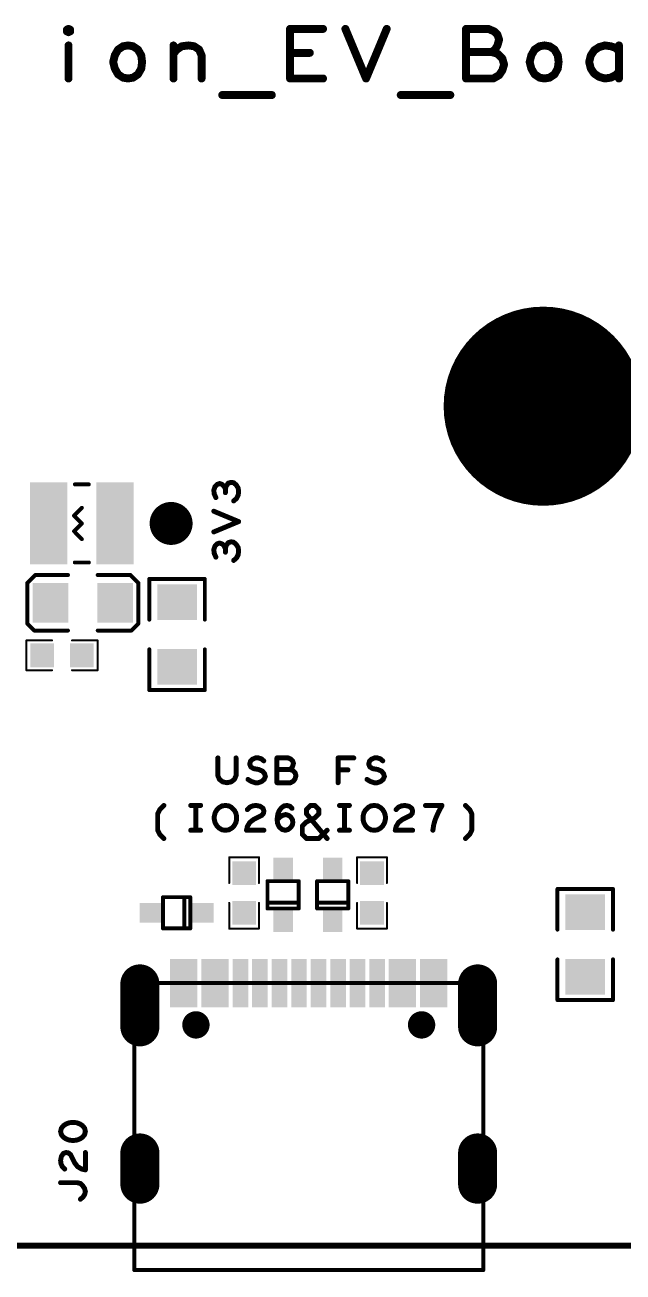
# Model space of a CAD drawing. Extents: x -12 to 107, y 8 to 106.
# Drawn here: x 49.23 to 64.55, y 9.82 to 41.77 of the extents above; entities that cross this region are included whole.
import ezdxf

# ---------------------------------------------------------------- set-up
doc = ezdxf.new("R2010")
doc.units = 0
doc.header["$MEASUREMENT"] = 0
doc.layers.get('0').update_dxf_attribs({"linetype": 'CONTINUOUS'})
doc.layers.add('SILK_TOP_ART', color=251, linetype='CONTINUOUS', true_color=0x636466)
doc.layers.add('SOLDER_TOP_ART', color=18, linetype='CONTINUOUS', true_color=0x000000)

# ---------------------------------------------------------------- blocks, each defined once
blk = doc.blocks.new('ROUND_308')
at = {"const_width": 0.05}
blk.add_lwpolyline([(-0.025, 0, 1), (0.025, 0, 1)], format="xyb", close=True, dxfattribs=at)
blk = doc.blocks.new('ROUND_311')
at = {"const_width": 0.1016}
blk.add_lwpolyline([(-0.0508, 0, 1), (0.0508, 0, 1)], format="xyb", close=True, dxfattribs=at)
blk = doc.blocks.new('ROUND_217')
at = {"const_width": 0.0508}
blk.add_lwpolyline([(-0.0254, 0, 1), (0.0254, 0, 1)], format="xyb", close=True, dxfattribs=at)
blk = doc.blocks.new('ROUND_162')
at = {"const_width": 0.0635}
blk.add_lwpolyline([(-0.03175, 0, 1), (0.03175, 0, 1)], format="xyb", close=True, dxfattribs=at)
blk = doc.blocks.new('ROUND_320')
at = {"const_width": 0.0254}
blk.add_lwpolyline([(-0.0127, 0, 1), (0.0127, 0, 1)], format="xyb", close=True, dxfattribs=at)
blk = doc.blocks.new('ROUND_340')
at = {"const_width": 2.55}
blk.add_lwpolyline([(-1.275, 0, 1), (1.275, 0, 1)], format="xyb", close=True, dxfattribs=at)
blk = doc.blocks.new('ROUND_329')
at = {"const_width": 0.35}
blk.add_lwpolyline([(-0.175, 0, 1), (0.175, 0, 1)], format="xyb", close=True, dxfattribs=at)
blk = doc.blocks.new('RECTANGLE_373')
blk.add_solid([(0.29, 0.25), (0.29, -0.25), (-0.29, 0.25), (-0.29, -0.25)])
blk = doc.blocks.new('ROUND_337')
at = {"const_width": 0.55}
blk.add_lwpolyline([(-0.275, 0, 1), (0.275, 0, 1)], format="xyb", close=True, dxfattribs=at)
blk = doc.blocks.new('SQUARE_332')
blk.add_solid([(0.304, 0.304), (0.304, -0.304), (-0.304, 0.304), (-0.304, -0.304)])
blk = doc.blocks.new('RECTANGLE_331')
blk.add_solid([(0.4564, 0.5072), (0.4564, -0.5072), (-0.4564, 0.5072), (-0.4564, -0.5072)])
blk = doc.blocks.new('OBLONG_334')
at = {"const_width": 1}
blk.add_lwpolyline([(0, 0.4), (0, -0.4)], dxfattribs=at)
at = {"const_width": 0.5}
for points in [[(-0.25, 0.4, 1), (0.25, 0.4, 1)], [(-0.25, -0.4, 1), (0.25, -0.4, 1)]]:
    blk.add_lwpolyline(points, format="xyb", close=True, dxfattribs=at)
blk = doc.blocks.new('RECTANGLE_355')
blk.add_solid([(0.475, 1.05), (0.475, -1.05), (-0.475, 1.05), (-0.475, -1.05)])
blk = doc.blocks.new('RECTANGLE_374')
blk.add_solid([(0.25, 0.29), (0.25, -0.29), (-0.25, 0.29), (-0.25, -0.29)])
blk = doc.blocks.new('RECTANGLE_330')
blk.add_solid([(0.5072, 0.4564), (0.5072, -0.4564), (-0.5072, 0.4564), (-0.5072, -0.4564)])
blk = doc.blocks.new('OBLONG_333')
at = {"const_width": 1}
blk.add_lwpolyline([(0, 0.55), (0, -0.55)], dxfattribs=at)
at = {"const_width": 0.5}
for points in [[(-0.25, 0.55, 1), (0.25, 0.55, 1)], [(-0.25, -0.55, 1), (0.25, -0.55, 1)]]:
    blk.add_lwpolyline(points, format="xyb", close=True, dxfattribs=at)
blk = doc.blocks.new('RECTANGLE_353')
blk.add_solid([(0.2, 0.62), (0.2, -0.62), (-0.2, 0.62), (-0.2, -0.62)])

msp = doc.modelspace()

# ---------------------------------------------------------------- linework, layer by layer
at = {"layer": 'SILK_TOP_ART'}
for points, const_width in [([(50.3005, 41.6433), (50.3428, 41.6645)], 0.2032), ([(50.3005, 41.601), (50.3005, 41.6433)], 0.2032), ([(50.3428, 41.5798), (50.3005, 41.601)], 0.2032), ([(50.3428, 41.6645), (50.3851, 41.6433)], 0.2032), ([(50.3851, 41.601), (50.3428, 41.5798)], 0.2032), ([(50.3851, 41.6433), (50.3851, 41.601)], 0.2032), ([(56.0155, 40.3945), (56.0155, 41.6645)], 0.2032), ([(56.0155, 41.6645), (56.8621, 41.6645)], 0.2032), ([(57.4336, 41.6645), (57.9628, 40.3945)], 0.2032), ([(57.9628, 40.3945), (58.492, 41.6645)], 0.2032), ([(61.0955, 41.6645), (60.524, 41.6645)], 0.2032), ([(60.524, 41.6645), (60.524, 40.3945)], 0.2032), ([(61.2436, 41.601), (61.0955, 41.6645)], 0.2032), ([(61.3283, 41.5163), (61.2436, 41.601)], 0.2032), ([(61.3707, 41.3894), (61.3283, 41.5163)], 0.2032), ([(50.3428, 41.2411), (50.3428, 40.3945)], 0.2032), ([(51.5281, 40.9872), (51.6128, 41.1353)], 0.2032), ([(51.6128, 41.1353), (51.7398, 41.22)], 0.2032), ([(51.7398, 41.22), (51.8668, 41.2411)], 0.2032), ([(51.8668, 41.2411), (51.9938, 41.22)], 0.2032), ([(51.9938, 41.22), (52.1208, 41.1353)], 0.2032), ([(52.1208, 41.1353), (52.2055, 40.9872)], 0.2032), ([(53.0309, 40.3945), (53.0309, 41.2411)], 0.2032), ([(53.0309, 41.0295), (53.1156, 41.1353)], 0.2032), ([(53.1156, 41.1353), (53.2426, 41.22)], 0.2032), ([(53.2426, 41.22), (53.412, 41.2411)], 0.2032), ([(53.412, 41.2411), (53.5601, 41.22)], 0.2032), ([(53.5601, 41.22), (53.6871, 41.1353)], 0.2032), ([(53.6871, 41.1353), (53.7507, 40.9872)], 0.2032), ([(61.1801, 41.0718), (61.2648, 41.1353)], 0.2032), ([(61.2648, 41.1353), (61.3283, 41.2411)], 0.2032), ([(61.3283, 41.2411), (61.3707, 41.3894)], 0.2032), ([(62.1961, 40.9872), (62.2808, 41.1353)], 0.2032), ([(62.2808, 41.1353), (62.4078, 41.22)], 0.2032), ([(62.4078, 41.22), (62.5348, 41.2411)], 0.2032), ([(62.5348, 41.2411), (62.6618, 41.22)], 0.2032), ([(62.6618, 41.22), (62.7888, 41.1353)], 0.2032), ([(62.7888, 41.1353), (62.8735, 40.9872)], 0.2032), ([(63.8048, 41.1142), (63.7201, 40.9872)], 0.2032), ([(63.9318, 41.1988), (63.8048, 41.1142)], 0.2032), ([(64.08, 41.2411), (63.9318, 41.1988)], 0.2032), ([(64.2281, 41.22), (64.08, 41.2411)], 0.2032), ([(64.3551, 41.1777), (64.2281, 41.22)], 0.2032), ([(64.4398, 41.093), (64.3551, 41.1777)], 0.2032), ([(64.4398, 40.3945), (64.4398, 41.2411)], 0.2032), ([(51.4858, 40.8178), (51.5281, 40.9872)], 0.2032), ([(51.5281, 40.6485), (51.4858, 40.8178)], 0.2032), ([(52.2055, 40.9872), (52.2267, 40.8178)], 0.2032), ([(52.2267, 40.8178), (52.2055, 40.6485)], 0.2032), ([(53.7507, 40.9872), (53.7507, 40.3945)], 0.2032), ([(56.5235, 41.0507), (56.0155, 41.0507)], 0.2032), ([(61.1801, 41.0718), (60.524, 41.0718)], 0.2032), ([(61.3283, 41.0295), (61.1801, 41.0718)], 0.2032), ([(61.4553, 40.9025), (61.3283, 41.0295)], 0.2032), ([(61.4976, 40.7543), (61.4553, 40.9025)], 0.2032), ([(62.1538, 40.8178), (62.1961, 40.9872)], 0.2032), ([(62.1961, 40.6485), (62.1538, 40.8178)], 0.2032), ([(62.8735, 40.9872), (62.8947, 40.8178)], 0.2032), ([(62.8947, 40.8178), (62.8735, 40.6485)], 0.2032), ([(63.7201, 40.9872), (63.6778, 40.8178)], 0.2032), ([(63.6778, 40.8178), (63.7201, 40.6485)], 0.2032), ([(51.6128, 40.5003), (51.5281, 40.6485)], 0.2032), ([(51.7398, 40.4157), (51.6128, 40.5003)], 0.2032), ([(52.1208, 40.5003), (51.9938, 40.4157)], 0.2032), ([(52.2055, 40.6485), (52.1208, 40.5003)], 0.2032), ([(61.2225, 40.3945), (61.3707, 40.4791)], 0.2032), ([(61.3707, 40.4791), (61.4553, 40.6062)], 0.2032), ([(61.4553, 40.6062), (61.4976, 40.7543)], 0.2032), ([(62.2808, 40.5003), (62.1961, 40.6485)], 0.2032), ([(62.4078, 40.4157), (62.2808, 40.5003)], 0.2032), ([(62.7888, 40.5003), (62.6618, 40.4157)], 0.2032), ([(62.8735, 40.6485), (62.7888, 40.5003)], 0.2032), ([(63.7201, 40.6485), (63.8048, 40.5215)], 0.2032), ([(63.8048, 40.5215), (63.9318, 40.4368)], 0.2032), ([(64.2281, 40.4157), (64.3551, 40.4791)], 0.2032), ([(64.3551, 40.4791), (64.4398, 40.5638)], 0.2032), ([(51.8668, 40.3945), (51.7398, 40.4157)], 0.2032), ([(51.9938, 40.4157), (51.8668, 40.3945)], 0.2032), ([(56.8621, 40.3945), (56.0155, 40.3945)], 0.2032), ([(60.524, 40.3945), (61.2225, 40.3945)], 0.2032), ([(62.5348, 40.3945), (62.4078, 40.4157)], 0.2032), ([(62.6618, 40.4157), (62.5348, 40.3945)], 0.2032), ([(63.9318, 40.4368), (64.08, 40.3945)], 0.2032), ([(64.08, 40.3945), (64.2281, 40.4157)], 0.2032), ([(54.2798, 39.9712), (55.5498, 39.9712)], 0.2032), ([(58.8518, 39.9712), (60.1218, 39.9712)], 0.2032), ([(50.5042, 29.9974), (50.8642, 29.9974)], 0.1), ([(54.1486, 29.9974), (54.0957, 29.9445)], 0.127), ([(54.2121, 30.0186), (54.1486, 29.9974)], 0.127), ([(54.2756, 29.9974), (54.2121, 30.0186)], 0.127), ([(54.3285, 29.9445), (54.2756, 29.9974)], 0.127), ([(54.4343, 30.0292), (54.3814, 29.9551)], 0.127), ([(54.5084, 30.0503), (54.4343, 30.0292)], 0.127), ([(54.5719, 30.0397), (54.5084, 30.0503)], 0.127), ([(54.6354, 29.9868), (54.5719, 30.0397)], 0.127), ([(54.6883, 29.9022), (54.6354, 29.9868)], 0.127), ([(54.0957, 29.9445), (54.0639, 29.8492)], 0.127), ([(54.0639, 29.8492), (54.0745, 29.754)], 0.127), ([(54.0745, 29.754), (54.1168, 29.6587)], 0.127), ([(54.3602, 29.881), (54.3285, 29.9445)], 0.127), ([(54.3814, 29.9551), (54.3602, 29.881)], 0.127), ([(54.3602, 29.881), (54.3602, 29.7857)], 0.127), ([(54.646, 29.6376), (54.6883, 29.7222)], 0.127), ([(54.6989, 29.8175), (54.6883, 29.9022)], 0.127), ([(54.6883, 29.7222), (54.6989, 29.8175)], 0.127), ([(50.6842, 29.3974), (50.4843, 29.1973)], 0.1016), ([(54.5719, 29.5741), (54.646, 29.6376)], 0.127), ([(50.4843, 29.1973), (50.6842, 28.9974)], 0.1016), ([(54.6989, 29.0449), (54.0639, 29.3095)], 0.127), ([(54.0639, 28.7803), (54.6989, 29.0449)], 0.127), ([(50.6842, 28.9974), (50.4843, 28.7975)], 0.1016), ([(50.4843, 28.7975), (50.6842, 28.5974)], 0.1016), ([(54.0957, 28.4205), (54.0639, 28.3252)], 0.127), ([(54.1486, 28.4734), (54.0957, 28.4205)], 0.127), ([(54.2121, 28.4946), (54.1486, 28.4734)], 0.127), ([(54.2756, 28.4734), (54.2121, 28.4946)], 0.127), ([(54.3285, 28.4205), (54.2756, 28.4734)], 0.127), ([(54.3602, 28.357), (54.3285, 28.4205)], 0.127), ([(54.3814, 28.4311), (54.3602, 28.357)], 0.127), ([(54.4343, 28.5052), (54.3814, 28.4311)], 0.127), ([(54.5084, 28.5263), (54.4343, 28.5052)], 0.127), ([(54.5719, 28.5157), (54.5084, 28.5263)], 0.127), ([(54.6354, 28.4628), (54.5719, 28.5157)], 0.127), ([(54.6883, 28.3782), (54.6354, 28.4628)], 0.127), ([(54.6989, 28.2935), (54.6883, 28.3782)], 0.127), ([(54.0639, 28.3252), (54.0745, 28.23)], 0.127), ([(54.0745, 28.23), (54.1168, 28.1347)], 0.127), ([(54.3602, 28.357), (54.3602, 28.2617)], 0.127), ([(54.5719, 28.0501), (54.646, 28.1136)], 0.127), ([(54.646, 28.1136), (54.6883, 28.1982)], 0.127), ([(54.6883, 28.1982), (54.6989, 28.2935)], 0.127), ([(50.5042, 27.9974), (50.8642, 27.9974)], 0.1), ([(49.2872, 27.4734), (49.4904, 27.6766)], 0.1016), ([(49.2872, 26.432), (49.2872, 27.4734)], 0.1016), ([(49.4904, 27.6766), (50.3286, 27.6766)], 0.1016), ([(51.9288, 27.6766), (51.0906, 27.6766)], 0.1016), ([(52.132, 27.4734), (51.9288, 27.6766)], 0.1016), ([(52.132, 26.432), (52.132, 27.4734)], 0.1016), ([(53.8338, 27.575), (52.4114, 27.575)], 0.1016), ([(52.4114, 27.575), (52.4114, 26.5336)], 0.1016), ([(53.8338, 26.5336), (53.8338, 27.575)], 0.1016), ([(49.465, 26.2542), (49.2872, 26.432)], 0.1016), ([(50.3286, 26.2542), (49.465, 26.2542)], 0.1016), ([(51.0906, 26.2542), (51.9542, 26.2542)], 0.1016), ([(51.9542, 26.2542), (52.132, 26.432)], 0.1016), ([(49.2618, 26.0002), (49.9222, 26.0002)], 0.0508), ([(49.2618, 25.2382), (49.2618, 26.0002)], 0.0508), ([(51.0906, 26.0002), (50.4302, 26.0002)], 0.0508), ([(51.0906, 25.2382), (51.0906, 26.0002)], 0.0508), ([(52.4114, 24.7302), (52.4114, 25.7716)], 0.1016), ([(53.8338, 25.7716), (53.8338, 24.7302)], 0.1016), ([(49.9222, 25.2382), (49.2618, 25.2382)], 0.0508), ([(50.4302, 25.2382), (51.0906, 25.2382)], 0.0508), ([(53.8338, 24.7302), (52.4114, 24.7302)], 0.1016), ([(54.1674, 22.9912), (54.1674, 22.5361)], 0.127), ([(54.633, 22.5361), (54.633, 22.9912)], 0.127), ([(55.0035, 22.9065), (55.0564, 22.9594)], 0.127), ([(55.0564, 22.9594), (55.1304, 22.9912)], 0.127), ([(55.1304, 22.9912), (55.2045, 22.9912)], 0.127), ([(55.2045, 22.9912), (55.2786, 22.97)], 0.127), ([(55.2786, 22.97), (55.3421, 22.9171)], 0.127), ([(55.9665, 22.9912), (55.6808, 22.9912)], 0.127), ([(55.6808, 22.9912), (55.6808, 22.3562)], 0.127), ([(56.0406, 22.9594), (55.9665, 22.9912)], 0.127), ([(56.0829, 22.9171), (56.0406, 22.9594)], 0.127), ([(57.2471, 22.3562), (57.2471, 22.9912)], 0.127), ([(57.2471, 22.9912), (57.6493, 22.9912)], 0.127), ([(58.0515, 22.9065), (58.1044, 22.9594)], 0.127), ([(58.1044, 22.9594), (58.1784, 22.9912)], 0.127), ([(58.1784, 22.9912), (58.2525, 22.9912)], 0.127), ([(58.2525, 22.9912), (58.3266, 22.97)], 0.127), ([(58.3266, 22.97), (58.3901, 22.9171)], 0.127), ([(54.9823, 22.8324), (55.0035, 22.9065)], 0.127), ([(55.014, 22.7584), (54.9823, 22.8324)], 0.127), ([(55.0881, 22.716), (55.014, 22.7584)], 0.127), ([(55.2151, 22.6949), (55.0881, 22.716)], 0.127), ([(55.3104, 22.6525), (55.2151, 22.6949)], 0.127), ([(55.3633, 22.589), (55.3104, 22.6525)], 0.127), ([(56.0089, 22.6949), (55.6808, 22.6949)], 0.127), ([(56.0089, 22.6949), (56.0512, 22.7266)], 0.127), ([(56.0829, 22.6737), (56.0089, 22.6949)], 0.127), ([(56.0512, 22.7266), (56.0829, 22.7795)], 0.127), ([(56.1041, 22.8536), (56.0829, 22.9171)], 0.127), ([(56.0829, 22.7795), (56.1041, 22.8536)], 0.127), ([(56.1465, 22.6102), (56.0829, 22.6737)], 0.127), ([(57.5011, 22.6843), (57.2471, 22.6843)], 0.127), ([(58.0303, 22.8324), (58.0515, 22.9065)], 0.127), ([(58.062, 22.7584), (58.0303, 22.8324)], 0.127), ([(58.1361, 22.716), (58.062, 22.7584)], 0.127), ([(58.2631, 22.6949), (58.1361, 22.716)], 0.127), ([(58.3584, 22.6525), (58.2631, 22.6949)], 0.127), ([(58.4113, 22.589), (58.3584, 22.6525)], 0.127), ([(54.1674, 22.5361), (54.2097, 22.4408)], 0.127), ([(54.2097, 22.4408), (54.2944, 22.3774)], 0.127), ([(54.2944, 22.3774), (54.4002, 22.3562)], 0.127), ([(54.4002, 22.3562), (54.506, 22.3774)], 0.127), ([(54.506, 22.3774), (54.5907, 22.4408)], 0.127), ([(54.5907, 22.4408), (54.633, 22.5361)], 0.127), ([(54.9399, 22.4408), (55.0246, 22.3879)], 0.127), ([(55.0246, 22.3879), (55.1199, 22.3562)], 0.127), ([(55.1199, 22.3562), (55.2045, 22.3562)], 0.127), ([(55.2045, 22.3562), (55.2892, 22.3879)], 0.127), ([(55.2892, 22.3879), (55.3527, 22.4408)], 0.127), ([(55.3527, 22.4408), (55.3845, 22.515)], 0.127), ([(55.3845, 22.515), (55.3633, 22.589)], 0.127), ([(55.6808, 22.3562), (56.03, 22.3562)], 0.127), ([(56.03, 22.3562), (56.1041, 22.3985)], 0.127), ([(56.1041, 22.3985), (56.1465, 22.462)], 0.127), ([(56.1676, 22.5361), (56.1465, 22.6102)], 0.127), ([(56.1465, 22.462), (56.1676, 22.5361)], 0.127), ([(57.9879, 22.4408), (58.0726, 22.3879)], 0.127), ([(58.0726, 22.3879), (58.1679, 22.3562)], 0.127), ([(58.1679, 22.3562), (58.2525, 22.3562)], 0.127), ([(58.2525, 22.3562), (58.3372, 22.3879)], 0.127), ([(58.3372, 22.3879), (58.4007, 22.4408)], 0.127), ([(58.4007, 22.4408), (58.4325, 22.515)], 0.127), ([(58.4325, 22.515), (58.4113, 22.589)], 0.127), ([(52.6263, 21.5619), (52.6793, 21.6678)], 0.127), ([(52.6793, 21.6678), (52.7851, 21.7736)], 0.127), ([(53.473, 21.7736), (53.727, 21.7736)], 0.127), ([(53.6, 21.7736), (53.6, 21.1386)], 0.127), ([(54.1397, 21.6572), (54.2033, 21.7207)], 0.127), ([(54.2033, 21.7207), (54.2773, 21.763)], 0.127), ([(54.2773, 21.763), (54.362, 21.7736)], 0.127), ([(54.362, 21.7736), (54.4467, 21.763)], 0.127), ([(54.4467, 21.763), (54.5207, 21.7207)], 0.127), ([(54.5207, 21.7207), (54.5843, 21.6572)], 0.127), ([(54.9229, 21.6678), (54.9864, 21.7313)], 0.127), ([(54.9864, 21.7313), (55.0605, 21.763)], 0.127), ([(55.0605, 21.763), (55.1452, 21.7736)], 0.127), ([(55.1452, 21.7736), (55.251, 21.7524)], 0.127), ([(55.251, 21.7524), (55.3251, 21.6995)], 0.127), ([(55.3251, 21.6995), (55.3463, 21.636)], 0.127), ([(55.7378, 21.636), (55.7907, 21.7101)], 0.127), ([(55.7907, 21.7101), (55.8648, 21.763)], 0.127), ([(55.8648, 21.763), (55.9389, 21.7736)], 0.127), ([(55.9389, 21.7736), (56.013, 21.7524)], 0.127), ([(56.013, 21.7524), (56.0659, 21.6995)], 0.127), ([(56.4363, 21.6678), (56.5422, 21.7736)], 0.127), ([(56.4363, 21.5619), (56.4363, 21.6678)], 0.127), ([(56.5422, 21.7736), (56.648, 21.7736)], 0.127), ([(56.648, 21.7736), (56.7538, 21.6678)], 0.127), ([(56.7538, 21.6678), (56.7538, 21.5619)], 0.127), ([(57.283, 21.7736), (57.537, 21.7736)], 0.127), ([(57.41, 21.7736), (57.41, 21.1386)], 0.127), ([(57.9497, 21.6572), (58.0133, 21.7207)], 0.127), ([(58.0133, 21.7207), (58.0873, 21.763)], 0.127), ([(58.0873, 21.763), (58.172, 21.7736)], 0.127), ([(58.172, 21.7736), (58.2567, 21.763)], 0.127), ([(58.2567, 21.763), (58.3307, 21.7207)], 0.127), ([(58.3307, 21.7207), (58.3943, 21.6572)], 0.127), ([(58.7329, 21.6678), (58.7964, 21.7313)], 0.127), ([(58.7964, 21.7313), (58.8705, 21.763)], 0.127), ([(58.8705, 21.763), (58.9552, 21.7736)], 0.127), ([(58.9552, 21.7736), (59.061, 21.7524)], 0.127), ([(59.061, 21.7524), (59.1351, 21.6995)], 0.127), ([(59.1351, 21.6995), (59.1563, 21.636)], 0.127), ([(59.9077, 21.7736), (59.4843, 21.7736)], 0.127), ([(59.823, 21.6148), (59.9077, 21.7736)], 0.127), ([(60.6167, 21.6678), (60.5109, 21.7736)], 0.127), ([(60.6697, 21.5619), (60.6167, 21.6678)], 0.127), ([(52.6263, 21.1386), (52.6263, 21.5619)], 0.127), ([(54.0762, 21.4984), (54.0974, 21.5831)], 0.127), ([(54.0762, 21.4138), (54.0762, 21.4984)], 0.127), ([(54.0974, 21.3291), (54.0762, 21.4138)], 0.127), ([(54.0974, 21.5831), (54.1397, 21.6572)], 0.127), ([(54.5843, 21.6572), (54.6266, 21.5831)], 0.127), ([(54.6266, 21.5831), (54.6478, 21.4984)], 0.127), ([(54.6478, 21.4138), (54.6266, 21.3291)], 0.127), ([(54.6478, 21.4984), (54.6478, 21.4138)], 0.127), ([(54.9864, 21.3397), (54.9229, 21.2338)], 0.127), ([(55.0817, 21.4138), (54.9864, 21.3397)], 0.127), ([(55.2933, 21.5196), (55.0817, 21.4138)], 0.127), ([(55.3357, 21.5725), (55.2933, 21.5196)], 0.127), ([(55.3463, 21.636), (55.3357, 21.5725)], 0.127), ([(55.6849, 21.4243), (55.7061, 21.5619)], 0.127), ([(55.6849, 21.4032), (55.759, 21.4773)], 0.127), ([(55.6955, 21.3185), (55.6849, 21.4243)], 0.127), ([(55.7061, 21.5619), (55.7378, 21.636)], 0.127), ([(55.759, 21.4773), (55.8225, 21.5196)], 0.127), ([(55.8225, 21.5196), (55.9072, 21.5408)], 0.127), ([(55.9072, 21.5408), (55.9813, 21.5196)], 0.127), ([(55.9813, 21.5196), (56.0342, 21.4773)], 0.127), ([(56.0342, 21.4773), (56.0765, 21.4138)], 0.127), ([(56.0765, 21.4138), (56.0871, 21.3397)], 0.127), ([(56.0871, 21.3397), (56.0765, 21.2762)], 0.127), ([(56.4363, 21.3503), (56.3305, 21.2444)], 0.127), ([(56.9655, 20.9269), (56.4363, 21.5619)], 0.127), ([(56.648, 21.4561), (56.4363, 21.3503)], 0.127), ([(56.7538, 21.5619), (56.648, 21.4561)], 0.127), ([(57.8862, 21.4984), (57.9074, 21.5831)], 0.127), ([(57.8862, 21.4138), (57.8862, 21.4984)], 0.127), ([(57.9074, 21.3291), (57.8862, 21.4138)], 0.127), ([(57.9074, 21.5831), (57.9497, 21.6572)], 0.127), ([(58.3943, 21.6572), (58.4366, 21.5831)], 0.127), ([(58.4366, 21.5831), (58.4578, 21.4984)], 0.127), ([(58.4578, 21.4138), (58.4366, 21.3291)], 0.127), ([(58.4578, 21.4984), (58.4578, 21.4138)], 0.127), ([(58.7964, 21.3397), (58.7329, 21.2338)], 0.127), ([(58.8917, 21.4138), (58.7964, 21.3397)], 0.127), ([(59.1033, 21.5196), (58.8917, 21.4138)], 0.127), ([(59.1457, 21.5725), (59.1033, 21.5196)], 0.127), ([(59.1563, 21.636), (59.1457, 21.5725)], 0.127), ([(59.696, 21.2762), (59.7278, 21.3926)], 0.127), ([(59.7278, 21.3926), (59.7701, 21.4984)], 0.127), ([(59.7701, 21.4984), (59.823, 21.6148)], 0.127), ([(60.6697, 21.1386), (60.6697, 21.5619)], 0.127), ([(52.6793, 21.0328), (52.6263, 21.1386)], 0.127), ([(52.7851, 20.9269), (52.6793, 21.0328)], 0.127), ([(53.473, 21.1386), (53.727, 21.1386)], 0.127), ([(54.1397, 21.255), (54.0974, 21.3291)], 0.127), ([(54.2033, 21.1915), (54.1397, 21.255)], 0.127), ([(54.2773, 21.1492), (54.2033, 21.1915)], 0.127), ([(54.362, 21.1386), (54.2773, 21.1492)], 0.127), ([(54.4467, 21.1492), (54.362, 21.1386)], 0.127), ([(54.5207, 21.1915), (54.4467, 21.1492)], 0.127), ([(54.5843, 21.255), (54.5207, 21.1915)], 0.127), ([(54.6266, 21.3291), (54.5843, 21.255)], 0.127), ([(54.9229, 21.2338), (54.9017, 21.1386)], 0.127), ([(54.9017, 21.1386), (55.3463, 21.1386)], 0.127), ([(55.7378, 21.2232), (55.6955, 21.3185)], 0.127), ([(55.8119, 21.1598), (55.7378, 21.2232)], 0.127), ([(55.8966, 21.1386), (55.8119, 21.1598)], 0.127), ([(55.9707, 21.1598), (55.8966, 21.1386)], 0.127), ([(56.0342, 21.2127), (55.9707, 21.1598)], 0.127), ([(56.0765, 21.2762), (56.0342, 21.2127)], 0.127), ([(56.3305, 21.2444), (56.3305, 21.0328)], 0.127), ([(56.3305, 21.0328), (56.4363, 20.9269)], 0.127), ([(56.7538, 20.9269), (56.9655, 21.1386)], 0.127), ([(57.283, 21.1386), (57.537, 21.1386)], 0.127), ([(57.9497, 21.255), (57.9074, 21.3291)], 0.127), ([(58.0133, 21.1915), (57.9497, 21.255)], 0.127), ([(58.0873, 21.1492), (58.0133, 21.1915)], 0.127), ([(58.172, 21.1386), (58.0873, 21.1492)], 0.127), ([(58.2567, 21.1492), (58.172, 21.1386)], 0.127), ([(58.3307, 21.1915), (58.2567, 21.1492)], 0.127), ([(58.3943, 21.255), (58.3307, 21.1915)], 0.127), ([(58.4366, 21.3291), (58.3943, 21.255)], 0.127), ([(58.7329, 21.2338), (58.7117, 21.1386)], 0.127), ([(58.7117, 21.1386), (59.1563, 21.1386)], 0.127), ([(59.6748, 21.1386), (59.696, 21.2762)], 0.127), ([(60.5109, 20.9269), (60.6167, 21.0328)], 0.127), ([(60.6167, 21.0328), (60.6697, 21.1386)], 0.127), ([(56.4363, 20.9269), (56.7538, 20.9269)], 0.127), ([(54.4576, 20.447), (54.4576, 19.7866)], 0.0508), ([(55.2196, 20.447), (54.4576, 20.447)], 0.0508), ([(55.2196, 19.7866), (55.2196, 20.447)], 0.0508), ([(57.7342, 20.447), (57.7342, 19.7866)], 0.0508), ([(58.4962, 20.447), (57.7342, 20.447)], 0.0508), ([(58.4962, 19.7866), (58.4962, 20.447)], 0.0508), ([(55.4389, 19.1346), (55.4389, 19.8346)], 0.1016), ([(55.4389, 19.8346), (56.2389, 19.8346)], 0.1016), ([(56.2389, 19.8346), (56.2389, 19.1346)], 0.1016), ([(56.7089, 19.1346), (56.7089, 19.8346)], 0.1016), ([(56.7089, 19.8346), (57.5089, 19.8346)], 0.1016), ([(57.5089, 19.8346), (57.5089, 19.1346)], 0.1016), ([(62.865, 18.5928), (62.865, 19.6342)], 0.1016), ([(62.865, 19.6342), (64.2874, 19.6342)], 0.1016), ([(64.2874, 19.6342), (64.2874, 18.5928)], 0.1016), ([(52.7614, 19.4246), (53.4614, 19.4246)], 0.1016), ([(52.7614, 18.6246), (52.7614, 19.4246)], 0.1016), ([(53.3114, 19.4246), (53.3114, 18.6246)], 0.1016), ([(53.4614, 19.4246), (53.4614, 18.6246)], 0.1016), ([(54.4576, 18.6182), (54.4576, 19.2786)], 0.0508), ([(55.2196, 19.2786), (55.2196, 18.6182)], 0.0508), ([(56.2389, 19.2846), (55.4389, 19.2846)], 0.1016), ([(56.2389, 19.1346), (55.4389, 19.1346)], 0.1016), ([(57.5089, 19.2846), (56.7089, 19.2846)], 0.1016), ([(57.5089, 19.1346), (56.7089, 19.1346)], 0.1016), ([(57.7342, 18.6182), (57.7342, 19.2786)], 0.0508), ([(58.4962, 19.2786), (58.4962, 18.6182)], 0.0508), ([(53.4614, 18.6246), (52.7614, 18.6246)], 0.1016), ([(55.2196, 18.6182), (54.4576, 18.6182)], 0.0508), ([(58.4962, 18.6182), (57.7342, 18.6182)], 0.0508), ([(62.865, 17.8308), (62.865, 16.7894)], 0.1016), ([(64.2874, 16.7894), (64.2874, 17.8308)], 0.1016), ([(52.0257, 17.223), (52.0257, 9.873)], 0.1016), ([(60.9657, 17.223), (52.0307, 17.223)], 0.1016), ([(60.9657, 9.873), (60.9657, 17.223)], 0.1016), ([(62.865, 16.7894), (64.2874, 16.7894)], 0.1016), ([(50.1608, 13.5086), (50.1396, 13.4239)], 0.127), ([(50.1396, 13.4239), (50.1608, 13.3392)], 0.127), ([(50.2137, 13.5721), (50.1608, 13.5086)], 0.127), ([(50.2772, 13.6144), (50.2137, 13.5721)], 0.127), ([(50.3619, 13.6462), (50.2772, 13.6144)], 0.127), ([(50.4571, 13.6567), (50.3619, 13.6462)], 0.127), ([(50.5524, 13.6462), (50.4571, 13.6567)], 0.127), ([(50.637, 13.6144), (50.5524, 13.6462)], 0.127), ([(50.7005, 13.5721), (50.637, 13.6144)], 0.127), ([(50.7534, 13.5086), (50.7005, 13.5721)], 0.127), ([(50.7746, 13.4239), (50.7534, 13.5086)], 0.127), ([(50.7534, 13.3392), (50.7746, 13.4239)], 0.127), ([(50.1608, 13.3392), (50.2137, 13.2757)], 0.127), ([(50.2137, 13.2757), (50.2772, 13.2334)], 0.127), ([(50.2772, 13.2334), (50.3619, 13.2016)], 0.127), ([(50.3619, 13.2016), (50.4571, 13.1911)], 0.127), ([(50.4571, 13.1911), (50.5524, 13.2016)], 0.127), ([(50.5524, 13.2016), (50.637, 13.2334)], 0.127), ([(50.637, 13.2334), (50.7005, 13.2757)], 0.127), ([(50.7005, 13.2757), (50.7534, 13.3392)], 0.127), ([(50.1396, 12.6831), (50.1608, 12.7889)], 0.127), ([(50.1608, 12.7889), (50.2137, 12.863)], 0.127), ([(50.2137, 12.863), (50.2772, 12.8842)], 0.127), ([(50.2772, 12.8842), (50.3407, 12.8736)], 0.127), ([(50.3407, 12.8736), (50.3936, 12.8312)], 0.127), ([(50.3936, 12.8312), (50.4994, 12.6196)], 0.127), ([(50.7746, 12.4396), (50.7746, 12.8842)], 0.127), ([(50.1502, 12.5984), (50.1396, 12.6831)], 0.127), ([(50.1819, 12.5243), (50.1502, 12.5984)], 0.127), ([(50.2454, 12.4608), (50.1819, 12.5243)], 0.127), ([(50.4994, 12.6196), (50.5735, 12.5243)], 0.127), ([(50.5735, 12.5243), (50.6794, 12.4608)], 0.127), ([(50.6794, 12.4608), (50.7746, 12.4396)], 0.127), ([(50.5629, 12.1116), (50.1396, 12.1116)], 0.127), ([(50.6476, 12.0904), (50.5629, 12.1116)], 0.127), ([(50.7111, 12.0269), (50.6476, 12.0904)], 0.127), ([(50.7534, 11.9634), (50.7111, 12.0269)], 0.127), ([(50.7111, 11.7412), (50.7534, 11.8046)], 0.127), ([(50.7746, 11.8787), (50.7534, 11.9634)], 0.127), ([(50.7534, 11.8046), (50.7746, 11.8787)], 0.127), ([(50.6476, 11.6882), (50.7111, 11.7412)], 0.127), ([(3, 10.5), (87, 10.5)], 0.1524), ([(52.0257, 9.873), (60.9657, 9.873)], 0.1016)]:
    msp.add_lwpolyline(points, dxfattribs=dict(at, const_width=const_width))
at = {"layer": 'SOLDER_TOP_ART', "const_width": 0.1524}
msp.add_lwpolyline([(3, 10.5), (87, 10.5)], dxfattribs=at)

# ---------------------------------------------------------------- block references
at = {"layer": 'SILK_TOP_ART'}
for name, p in [('ROUND_311', (50.3005, 41.6433)), ('ROUND_311', (50.3005, 41.601)), ('ROUND_311', (50.3428, 41.6645)), ('ROUND_311', (50.3428, 41.5798)), ('ROUND_311', (50.3428, 41.5798)), ('ROUND_311', (50.3851, 41.6433)), ('ROUND_311', (50.3851, 41.601)), ('ROUND_311', (56.0155, 41.6645)), ('ROUND_311', (56.8621, 41.6645)), ('ROUND_311', (57.4336, 41.6645)), ('ROUND_311', (58.492, 41.6645)), ('ROUND_311', (60.524, 41.6645)), ('ROUND_311', (61.0955, 41.6645)), ('ROUND_311', (61.2436, 41.601)), ('ROUND_311', (61.3283, 41.5163)), ('ROUND_311', (50.3428, 41.2411)), ('ROUND_311', (51.6128, 41.1353)), ('ROUND_311', (51.7398, 41.22)), ('ROUND_311', (51.8668, 41.2411)), ('ROUND_311', (51.9938, 41.22)), ('ROUND_311', (52.1208, 41.1353)), ('ROUND_311', (53.0309, 41.2411)), ('ROUND_311', (53.1156, 41.1353)), ('ROUND_311', (53.2426, 41.22)), ('ROUND_311', (53.412, 41.2411)), ('ROUND_311', (53.5601, 41.22)), ('ROUND_311', (53.6871, 41.1353)), ('ROUND_311', (61.2648, 41.1353)), ('ROUND_311', (61.3283, 41.2411)), ('ROUND_311', (61.3707, 41.3894)), ('ROUND_311', (62.2808, 41.1353)), ('ROUND_311', (62.4078, 41.22)), ('ROUND_311', (62.5348, 41.2411)), ('ROUND_311', (62.6618, 41.22)), ('ROUND_311', (62.7888, 41.1353)), ('ROUND_311', (63.8048, 41.1142)), ('ROUND_311', (63.9318, 41.1988)), ('ROUND_311', (64.08, 41.2411)), ('ROUND_311', (64.2281, 41.22)), ('ROUND_311', (64.3551, 41.1777)), ('ROUND_311', (64.4398, 41.2411)), ('ROUND_311', (51.4858, 40.8178)), ('ROUND_311', (51.5281, 40.9872)), ('ROUND_311', (52.2055, 40.9872)), ('ROUND_311', (52.2267, 40.8178)), ('ROUND_311', (53.0309, 41.0295)), ('ROUND_311', (53.7507, 40.9872)), ('ROUND_311', (56.0155, 41.0507)), ('ROUND_311', (56.5235, 41.0507)), ('ROUND_311', (60.524, 41.0718)), ('ROUND_311', (61.1801, 41.0718)), ('ROUND_311', (61.1801, 41.0718)), ('ROUND_311', (61.3283, 41.0295)), ('ROUND_311', (61.4553, 40.9025)), ('ROUND_311', (62.1538, 40.8178)), ('ROUND_311', (62.1961, 40.9872)), ('ROUND_311', (62.8735, 40.9872)), ('ROUND_311', (62.8947, 40.8178)), ('ROUND_311', (63.6778, 40.8178)), ('ROUND_311', (63.7201, 40.9872)), ('ROUND_311', (64.4398, 41.093)), ('ROUND_311', (51.5281, 40.6485)), ('ROUND_311', (51.6128, 40.5003)), ('ROUND_311', (52.1208, 40.5003)), ('ROUND_311', (52.2055, 40.6485)), ('ROUND_311', (61.3707, 40.4791)), ('ROUND_311', (61.4553, 40.6062)), ('ROUND_311', (61.4976, 40.7543)), ('ROUND_311', (62.1961, 40.6485)), ('ROUND_311', (62.2808, 40.5003)), ('ROUND_311', (62.7888, 40.5003)), ('ROUND_311', (62.8735, 40.6485)), ('ROUND_311', (63.7201, 40.6485)), ('ROUND_311', (63.8048, 40.5215)), ('ROUND_311', (64.3551, 40.4791)), ('ROUND_311', (64.4398, 40.5638)), ('ROUND_311', (50.3428, 40.3945)), ('ROUND_311', (51.7398, 40.4157)), ('ROUND_311', (51.8668, 40.3945)), ('ROUND_311', (51.8668, 40.3945)), ('ROUND_311', (51.9938, 40.4157)), ('ROUND_311', (53.0309, 40.3945)), ('ROUND_311', (53.7507, 40.3945)), ('ROUND_311', (56.0155, 40.3945)), ('ROUND_311', (56.8621, 40.3945)), ('ROUND_311', (57.9628, 40.3945)), ('ROUND_311', (60.524, 40.3945)), ('ROUND_311', (61.2225, 40.3945)), ('ROUND_311', (62.4078, 40.4157)), ('ROUND_311', (62.5348, 40.3945)), ('ROUND_311', (62.5348, 40.3945)), ('ROUND_311', (62.6618, 40.4157)), ('ROUND_311', (63.9318, 40.4368)), ('ROUND_311', (64.08, 40.3945)), ('ROUND_311', (64.2281, 40.4157)), ('ROUND_311', (64.4398, 40.3945)), ('ROUND_311', (54.2798, 39.9712)), ('ROUND_311', (55.5498, 39.9712)), ('ROUND_311', (58.8518, 39.9712)), ('ROUND_311', (60.1218, 39.9712)), ('ROUND_308', (50.5042, 29.9974)), ('ROUND_308', (50.8642, 29.9974)), ('ROUND_162', (54.1486, 29.9974)), ('ROUND_162', (54.2121, 30.0186)), ('ROUND_162', (54.2756, 29.9974)), ('ROUND_162', (54.4343, 30.0292)), ('ROUND_162', (54.5084, 30.0503)), ('ROUND_162', (54.5719, 30.0397)), ('ROUND_162', (54.6354, 29.9868)), ('ROUND_162', (54.0639, 29.8492)), ('ROUND_162', (54.0745, 29.754)), ('ROUND_162', (54.0957, 29.9445)), ('ROUND_162', (54.1168, 29.6587)), ('ROUND_162', (54.3285, 29.9445)), ('ROUND_162', (54.3602, 29.881)), ('ROUND_162', (54.3602, 29.881)), ('ROUND_162', (54.3602, 29.7857)), ('ROUND_162', (54.3814, 29.9551)), ('ROUND_162', (54.6883, 29.9022)), ('ROUND_162', (54.6883, 29.7222)), ('ROUND_162', (54.6989, 29.8175)), ('ROUND_217', (50.6842, 29.3974)), ('ROUND_162', (54.5719, 29.5741)), ('ROUND_162', (54.646, 29.6376)), ('ROUND_217', (50.4843, 29.1973)), ('ROUND_217', (50.4843, 29.1973)), ('ROUND_162', (54.0639, 29.3095)), ('ROUND_162', (54.6989, 29.0449)), ('ROUND_217', (50.4843, 28.7975)), ('ROUND_217', (50.4843, 28.7975)), ('ROUND_217', (50.6842, 28.9974)), ('ROUND_217', (50.6842, 28.9974)), ('ROUND_162', (54.0639, 28.7803)), ('ROUND_217', (50.6842, 28.5974)), ('ROUND_162', (54.0957, 28.4205)), ('ROUND_162', (54.1486, 28.4734)), ('ROUND_162', (54.2121, 28.4946)), ('ROUND_162', (54.2756, 28.4734)), ('ROUND_162', (54.3285, 28.4205)), ('ROUND_162', (54.3814, 28.4311)), ('ROUND_162', (54.4343, 28.5052)), ('ROUND_162', (54.5084, 28.5263)), ('ROUND_162', (54.5719, 28.5157)), ('ROUND_162', (54.6354, 28.4628)), ('ROUND_162', (54.6883, 28.3782)), ('ROUND_162', (54.0639, 28.3252)), ('ROUND_162', (54.0745, 28.23)), ('ROUND_162', (54.1168, 28.1347)), ('ROUND_162', (54.3602, 28.357)), ('ROUND_162', (54.3602, 28.357)), ('ROUND_162', (54.3602, 28.2617)), ('ROUND_162', (54.5719, 28.0501)), ('ROUND_162', (54.646, 28.1136)), ('ROUND_162', (54.6883, 28.1982)), ('ROUND_162', (54.6989, 28.2935)), ('ROUND_308', (50.5042, 27.9974)), ('ROUND_308', (50.8642, 27.9974)), ('ROUND_217', (49.2872, 27.4734)), ('ROUND_217', (49.2872, 27.4734)), ('ROUND_217', (49.4904, 27.6766)), ('ROUND_217', (49.4904, 27.6766)), ('ROUND_217', (50.3286, 27.6766)), ('ROUND_217', (51.0906, 27.6766)), ('ROUND_217', (51.9288, 27.6766)), ('ROUND_217', (51.9288, 27.6766)), ('ROUND_217', (52.132, 27.4734)), ('ROUND_217', (52.132, 27.4734)), ('ROUND_217', (52.4114, 27.575)), ('ROUND_217', (52.4114, 27.575)), ('ROUND_217', (53.8338, 27.575)), ('ROUND_217', (53.8338, 27.575)), ('ROUND_217', (52.4114, 26.5336)), ('ROUND_217', (53.8338, 26.5336)), ('ROUND_217', (49.2872, 26.432)), ('ROUND_217', (49.2872, 26.432)), ('ROUND_217', (49.465, 26.2542)), ('ROUND_217', (49.465, 26.2542)), ('ROUND_217', (50.3286, 26.2542)), ('ROUND_217', (51.0906, 26.2542)), ('ROUND_217', (51.9542, 26.2542)), ('ROUND_217', (51.9542, 26.2542)), ('ROUND_217', (52.132, 26.432)), ('ROUND_217', (52.132, 26.432)), ('ROUND_320', (49.2618, 26.0002)), ('ROUND_320', (49.2618, 26.0002)), ('ROUND_320', (49.9222, 26.0002)), ('ROUND_320', (50.4302, 26.0002)), ('ROUND_320', (51.0906, 26.0002)), ('ROUND_320', (51.0906, 26.0002)), ('ROUND_217', (52.4114, 25.7716)), ('ROUND_217', (53.8338, 25.7716)), ('ROUND_320', (49.2618, 25.2382)), ('ROUND_320', (49.2618, 25.2382)), ('ROUND_320', (49.9222, 25.2382)), ('ROUND_320', (50.4302, 25.2382)), ('ROUND_320', (51.0906, 25.2382)), ('ROUND_320', (51.0906, 25.2382)), ('ROUND_217', (52.4114, 24.7302)), ('ROUND_217', (52.4114, 24.7302)), ('ROUND_217', (53.8338, 24.7302)), ('ROUND_217', (53.8338, 24.7302)), ('ROUND_162', (54.1674, 22.9912)), ('ROUND_162', (54.633, 22.9912)), ('ROUND_162', (55.0564, 22.9594)), ('ROUND_162', (55.1304, 22.9912)), ('ROUND_162', (55.2045, 22.9912)), ('ROUND_162', (55.2786, 22.97)), ('ROUND_162', (55.6808, 22.9912)), ('ROUND_162', (55.9665, 22.9912)), ('ROUND_162', (56.0406, 22.9594)), ('ROUND_162', (57.2471, 22.9912)), ('ROUND_162', (57.6493, 22.9912)), ('ROUND_162', (58.1044, 22.9594)), ('ROUND_162', (58.1784, 22.9912)), ('ROUND_162', (58.2525, 22.9912)), ('ROUND_162', (58.3266, 22.97)), ('ROUND_162', (54.9823, 22.8324)), ('ROUND_162', (55.0035, 22.9065)), ('ROUND_162', (55.014, 22.7584)), ('ROUND_162', (55.0881, 22.716)), ('ROUND_162', (55.2151, 22.6949)), ('ROUND_162', (55.3104, 22.6525)), ('ROUND_162', (55.3421, 22.9171)), ('ROUND_162', (55.6808, 22.6949)), ('ROUND_162', (56.0089, 22.6949)), ('ROUND_162', (56.0089, 22.6949)), ('ROUND_162', (56.0512, 22.7266)), ('ROUND_162', (56.0829, 22.9171)), ('ROUND_162', (56.0829, 22.7795)), ('ROUND_162', (56.0829, 22.6737)), ('ROUND_162', (56.1041, 22.8536)), ('ROUND_162', (57.2471, 22.6843)), ('ROUND_162', (57.5011, 22.6843)), ('ROUND_162', (58.0303, 22.8324)), ('ROUND_162', (58.0515, 22.9065)), ('ROUND_162', (58.062, 22.7584)), ('ROUND_162', (58.1361, 22.716)), ('ROUND_162', (58.2631, 22.6949)), ('ROUND_162', (58.3584, 22.6525)), ('ROUND_162', (58.3901, 22.9171)), ('ROUND_162', (54.1674, 22.5361)), ('ROUND_162', (54.2097, 22.4408)), ('ROUND_162', (54.2944, 22.3774)), ('ROUND_162', (54.4002, 22.3562)), ('ROUND_162', (54.506, 22.3774)), ('ROUND_162', (54.5907, 22.4408)), ('ROUND_162', (54.633, 22.5361)), ('ROUND_162', (54.9399, 22.4408)), ('ROUND_162', (55.0246, 22.3879)), ('ROUND_162', (55.1199, 22.3562)), ('ROUND_162', (55.2045, 22.3562)), ('ROUND_162', (55.2892, 22.3879)), ('ROUND_162', (55.3527, 22.4408)), ('ROUND_162', (55.3633, 22.589)), ('ROUND_162', (55.3845, 22.515)), ('ROUND_162', (55.6808, 22.3562)), ('ROUND_162', (56.03, 22.3562)), ('ROUND_162', (56.1041, 22.3985)), ('ROUND_162', (56.1465, 22.6102)), ('ROUND_162', (56.1465, 22.462)), ('ROUND_162', (56.1676, 22.5361)), ('ROUND_162', (57.2471, 22.3562)), ('ROUND_162', (57.9879, 22.4408)), ('ROUND_162', (58.0726, 22.3879)), ('ROUND_162', (58.1679, 22.3562)), ('ROUND_162', (58.2525, 22.3562)), ('ROUND_162', (58.3372, 22.3879)), ('ROUND_162', (58.4007, 22.4408)), ('ROUND_162', (58.4113, 22.589)), ('ROUND_162', (58.4325, 22.515)), ('ROUND_162', (52.6793, 21.6678)), ('ROUND_162', (52.7851, 21.7736)), ('ROUND_162', (53.473, 21.7736)), ('ROUND_162', (53.6, 21.7736)), ('ROUND_162', (53.727, 21.7736)), ('ROUND_162', (54.2033, 21.7207)), ('ROUND_162', (54.2773, 21.763)), ('ROUND_162', (54.362, 21.7736)), ('ROUND_162', (54.4467, 21.763)), ('ROUND_162', (54.5207, 21.7207)), ('ROUND_162', (54.9229, 21.6678)), ('ROUND_162', (54.9864, 21.7313)), ('ROUND_162', (55.0605, 21.763)), ('ROUND_162', (55.1452, 21.7736)), ('ROUND_162', (55.251, 21.7524)), ('ROUND_162', (55.3251, 21.6995)), ('ROUND_162', (55.7907, 21.7101)), ('ROUND_162', (55.8648, 21.763)), ('ROUND_162', (55.9389, 21.7736)), ('ROUND_162', (56.013, 21.7524)), ('ROUND_162', (56.0659, 21.6995)), ('ROUND_162', (56.4363, 21.6678)), ('ROUND_162', (56.5422, 21.7736)), ('ROUND_162', (56.648, 21.7736)), ('ROUND_162', (56.7538, 21.6678)), ('ROUND_162', (57.283, 21.7736)), ('ROUND_162', (57.41, 21.7736)), ('ROUND_162', (57.537, 21.7736)), ('ROUND_162', (58.0133, 21.7207)), ('ROUND_162', (58.0873, 21.763)), ('ROUND_162', (58.172, 21.7736)), ('ROUND_162', (58.2567, 21.763)), ('ROUND_162', (58.3307, 21.7207)), ('ROUND_162', (58.7329, 21.6678)), ('ROUND_162', (58.7964, 21.7313)), ('ROUND_162', (58.8705, 21.763)), ('ROUND_162', (58.9552, 21.7736)), ('ROUND_162', (59.061, 21.7524)), ('ROUND_162', (59.1351, 21.6995)), ('ROUND_162', (59.4843, 21.7736)), ('ROUND_162', (59.9077, 21.7736)), ('ROUND_162', (60.5109, 21.7736)), ('ROUND_162', (60.6167, 21.6678)), ('ROUND_162', (52.6263, 21.5619)), ('ROUND_162', (54.0762, 21.4984)), ('ROUND_162', (54.0762, 21.4138)), ('ROUND_162', (54.0974, 21.5831)), ('ROUND_162', (54.1397, 21.6572)), ('ROUND_162', (54.5843, 21.6572)), ('ROUND_162', (54.6266, 21.5831)), ('ROUND_162', (54.6478, 21.4984)), ('ROUND_162', (54.6478, 21.4138)), ('ROUND_162', (54.9864, 21.3397)), ('ROUND_162', (55.0817, 21.4138)), ('ROUND_162', (55.2933, 21.5196)), ('ROUND_162', (55.3357, 21.5725)), ('ROUND_162', (55.3463, 21.636)), ('ROUND_162', (55.6849, 21.4243)), ('ROUND_162', (55.6849, 21.4032)), ('ROUND_162', (55.7061, 21.5619)), ('ROUND_162', (55.7378, 21.636)), ('ROUND_162', (55.759, 21.4773)), ('ROUND_162', (55.8225, 21.5196)), ('ROUND_162', (55.9072, 21.5408)), ('ROUND_162', (55.9813, 21.5196)), ('ROUND_162', (56.0342, 21.4773)), ('ROUND_162', (56.0765, 21.4138)), ('ROUND_162', (56.0871, 21.3397)), ('ROUND_162', (56.4363, 21.5619)), ('ROUND_162', (56.4363, 21.3503)), ('ROUND_162', (56.648, 21.4561)), ('ROUND_162', (56.7538, 21.5619)), ('ROUND_162', (57.8862, 21.4984)), ('ROUND_162', (57.8862, 21.4138)), ('ROUND_162', (57.9074, 21.5831)), ('ROUND_162', (57.9497, 21.6572)), ('ROUND_162', (58.3943, 21.6572)), ('ROUND_162', (58.4366, 21.5831)), ('ROUND_162', (58.4578, 21.4984)), ('ROUND_162', (58.4578, 21.4138)), ('ROUND_162', (58.7964, 21.3397)), ('ROUND_162', (58.8917, 21.4138)), ('ROUND_162', (59.1033, 21.5196)), ('ROUND_162', (59.1457, 21.5725)), ('ROUND_162', (59.1563, 21.636)), ('ROUND_162', (59.7278, 21.3926)), ('ROUND_162', (59.7701, 21.4984)), ('ROUND_162', (59.823, 21.6148)), ('ROUND_162', (60.6697, 21.5619)), ('ROUND_162', (52.6263, 21.1386)), ('ROUND_162', (52.6793, 21.0328)), ('ROUND_162', (53.473, 21.1386)), ('ROUND_162', (53.6, 21.1386)), ('ROUND_162', (53.727, 21.1386)), ('ROUND_162', (54.0974, 21.3291)), ('ROUND_162', (54.1397, 21.255)), ('ROUND_162', (54.2033, 21.1915)), ('ROUND_162', (54.2773, 21.1492)), ('ROUND_162', (54.362, 21.1386)), ('ROUND_162', (54.362, 21.1386)), ('ROUND_162', (54.4467, 21.1492)), ('ROUND_162', (54.5207, 21.1915)), ('ROUND_162', (54.5843, 21.255)), ('ROUND_162', (54.6266, 21.3291)), ('ROUND_162', (54.9017, 21.1386)), ('ROUND_162', (54.9229, 21.2338)), ('ROUND_162', (55.3463, 21.1386)), ('ROUND_162', (55.6955, 21.3185)), ('ROUND_162', (55.7378, 21.2232)), ('ROUND_162', (55.8119, 21.1598)), ('ROUND_162', (55.8966, 21.1386)), ('ROUND_162', (55.9707, 21.1598)), ('ROUND_162', (56.0342, 21.2127)), ('ROUND_162', (56.0765, 21.2762)), ('ROUND_162', (56.3305, 21.2444)), ('ROUND_162', (56.3305, 21.0328)), ('ROUND_162', (56.9655, 21.1386)), ('ROUND_162', (57.283, 21.1386)), ('ROUND_162', (57.41, 21.1386)), ('ROUND_162', (57.537, 21.1386)), ('ROUND_162', (57.9074, 21.3291)), ('ROUND_162', (57.9497, 21.255)), ('ROUND_162', (58.0133, 21.1915)), ('ROUND_162', (58.0873, 21.1492)), ('ROUND_162', (58.172, 21.1386)), ('ROUND_162', (58.172, 21.1386)), ('ROUND_162', (58.2567, 21.1492)), ('ROUND_162', (58.3307, 21.1915)), ('ROUND_162', (58.3943, 21.255)), ('ROUND_162', (58.4366, 21.3291)), ('ROUND_162', (58.7117, 21.1386)), ('ROUND_162', (58.7329, 21.2338)), ('ROUND_162', (59.1563, 21.1386)), ('ROUND_162', (59.6748, 21.1386)), ('ROUND_162', (59.696, 21.2762)), ('ROUND_162', (60.6167, 21.0328)), ('ROUND_162', (60.6697, 21.1386)), ('ROUND_162', (52.7851, 20.9269)), ('ROUND_162', (56.4363, 20.9269)), ('ROUND_162', (56.7538, 20.9269)), ('ROUND_162', (56.9655, 20.9269)), ('ROUND_162', (60.5109, 20.9269)), ('ROUND_320', (54.4576, 20.447)), ('ROUND_320', (54.4576, 20.447)), ('ROUND_320', (55.2196, 20.447)), ('ROUND_320', (55.2196, 20.447)), ('ROUND_320', (57.7342, 20.447)), ('ROUND_320', (57.7342, 20.447)), ('ROUND_320', (58.4962, 20.447)), ('ROUND_320', (58.4962, 20.447)), ('ROUND_320', (54.4576, 19.7866)), ('ROUND_320', (55.2196, 19.7866)), ('ROUND_217', (55.4389, 19.8346)), ('ROUND_217', (55.4389, 19.8346)), ('ROUND_217', (56.2389, 19.8346)), ('ROUND_217', (56.2389, 19.8346)), ('ROUND_217', (56.7089, 19.8346)), ('ROUND_217', (56.7089, 19.8346)), ('ROUND_217', (57.5089, 19.8346)), ('ROUND_217', (57.5089, 19.8346)), ('ROUND_320', (57.7342, 19.7866)), ('ROUND_320', (58.4962, 19.7866)), ('ROUND_217', (62.865, 19.6342)), ('ROUND_217', (62.865, 19.6342)), ('ROUND_217', (64.2874, 19.6342)), ('ROUND_217', (64.2874, 19.6342)), ('ROUND_217', (52.7614, 19.4246)), ('ROUND_217', (52.7614, 19.4246)), ('ROUND_217', (53.3114, 19.4246)), ('ROUND_217', (53.4614, 19.4246)), ('ROUND_217', (53.4614, 19.4246)), ('ROUND_320', (54.4576, 19.2786)), ('ROUND_320', (55.2196, 19.2786)), ('ROUND_217', (55.4389, 19.2846)), ('ROUND_217', (55.4389, 19.1346)), ('ROUND_217', (55.4389, 19.1346)), ('ROUND_217', (56.2389, 19.2846)), ('ROUND_217', (56.2389, 19.1346)), ('ROUND_217', (56.2389, 19.1346)), ('ROUND_217', (56.7089, 19.2846)), ('ROUND_217', (56.7089, 19.1346)), ('ROUND_217', (56.7089, 19.1346)), ('ROUND_217', (57.5089, 19.2846)), ('ROUND_217', (57.5089, 19.1346)), ('ROUND_217', (57.5089, 19.1346)), ('ROUND_320', (57.7342, 19.2786)), ('ROUND_320', (58.4962, 19.2786)), ('ROUND_217', (52.7614, 18.6246)), ('ROUND_217', (52.7614, 18.6246)), ('ROUND_217', (53.3114, 18.6246)), ('ROUND_217', (53.4614, 18.6246)), ('ROUND_217', (53.4614, 18.6246)), ('ROUND_320', (54.4576, 18.6182)), ('ROUND_320', (54.4576, 18.6182)), ('ROUND_320', (55.2196, 18.6182)), ('ROUND_320', (55.2196, 18.6182)), ('ROUND_320', (57.7342, 18.6182)), ('ROUND_320', (57.7342, 18.6182)), ('ROUND_320', (58.4962, 18.6182)), ('ROUND_320', (58.4962, 18.6182)), ('ROUND_217', (62.865, 18.5928)), ('ROUND_217', (64.2874, 18.5928)), ('ROUND_217', (62.865, 17.8308)), ('ROUND_217', (64.2874, 17.8308)), ('ROUND_217', (52.0257, 17.223)), ('ROUND_217', (52.0307, 17.223)), ('ROUND_217', (60.9657, 17.223)), ('ROUND_217', (60.9657, 17.223)), ('ROUND_217', (62.865, 16.7894)), ('ROUND_217', (62.865, 16.7894)), ('ROUND_217', (64.2874, 16.7894)), ('ROUND_217', (64.2874, 16.7894)), ('ROUND_162', (50.1396, 13.4239)), ('ROUND_162', (50.1396, 13.4239)), ('ROUND_162', (50.1608, 13.5086)), ('ROUND_162', (50.2137, 13.5721)), ('ROUND_162', (50.2772, 13.6144)), ('ROUND_162', (50.3619, 13.6462)), ('ROUND_162', (50.4571, 13.6567)), ('ROUND_162', (50.5524, 13.6462)), ('ROUND_162', (50.637, 13.6144)), ('ROUND_162', (50.7005, 13.5721)), ('ROUND_162', (50.7534, 13.5086)), ('ROUND_162', (50.7746, 13.4239)), ('ROUND_162', (50.1608, 13.3392)), ('ROUND_162', (50.2137, 13.2757)), ('ROUND_162', (50.2772, 13.2334)), ('ROUND_162', (50.3619, 13.2016)), ('ROUND_162', (50.4571, 13.1911)), ('ROUND_162', (50.5524, 13.2016)), ('ROUND_162', (50.637, 13.2334)), ('ROUND_162', (50.7005, 13.2757)), ('ROUND_162', (50.7534, 13.3392)), ('ROUND_162', (50.1608, 12.7889)), ('ROUND_162', (50.2137, 12.863)), ('ROUND_162', (50.2772, 12.8842)), ('ROUND_162', (50.3407, 12.8736)), ('ROUND_162', (50.3936, 12.8312)), ('ROUND_162', (50.7746, 12.8842)), ('ROUND_162', (50.1396, 12.6831)), ('ROUND_162', (50.1502, 12.5984)), ('ROUND_162', (50.1819, 12.5243)), ('ROUND_162', (50.2454, 12.4608)), ('ROUND_162', (50.4994, 12.6196)), ('ROUND_162', (50.5735, 12.5243)), ('ROUND_162', (50.6794, 12.4608)), ('ROUND_162', (50.7746, 12.4396)), ('ROUND_162', (50.1396, 12.1116)), ('ROUND_162', (50.5629, 12.1116)), ('ROUND_162', (50.6476, 12.0904)), ('ROUND_162', (50.7111, 12.0269)), ('ROUND_162', (50.7534, 11.9634)), ('ROUND_162', (50.7534, 11.8046)), ('ROUND_162', (50.7746, 11.8787)), ('ROUND_162', (50.6476, 11.6882)), ('ROUND_162', (50.7111, 11.7412)), ('ROUND_217', (52.0257, 9.873)), ('ROUND_217', (52.0257, 9.873)), ('ROUND_217', (60.9657, 9.873)), ('ROUND_217', (60.9657, 9.873))]:
    msp.add_blockref(name, p, dxfattribs=at)
at = {"layer": 'SOLDER_TOP_ART'}
for name, p in [('ROUND_340', (62.5, 32)), ('RECTANGLE_355', (49.8342, 28.9974)), ('RECTANGLE_355', (51.5342, 28.9974)), ('ROUND_337', (52.9702, 28.9974)), ('RECTANGLE_331', (49.8841, 26.9654)), ('RECTANGLE_331', (51.5351, 26.9654)), ('RECTANGLE_330', (53.1226, 26.9781)), ('SQUARE_332', (49.6682, 25.6192)), ('SQUARE_332', (50.6842, 25.6192)), ('RECTANGLE_330', (53.1226, 25.3271)), ('SQUARE_332', (54.8386, 20.0406)), ('RECTANGLE_374', (55.8389, 20.1446)), ('RECTANGLE_374', (57.1089, 20.1446)), ('SQUARE_332', (58.1152, 20.0406)), ('RECTANGLE_330', (63.5762, 19.0373)), ('RECTANGLE_373', (52.4514, 19.0246)), ('RECTANGLE_373', (53.7714, 19.0246)), ('SQUARE_332', (54.8386, 19.0246)), ('SQUARE_332', (58.1152, 19.0246)), ('RECTANGLE_374', (55.8389, 18.8246)), ('RECTANGLE_374', (57.1089, 18.8246)), ('OBLONG_333', (52.1707, 16.653)), ('RECTANGLE_353', (53.1457, 17.223)), ('RECTANGLE_353', (53.4457, 17.223)), ('RECTANGLE_353', (53.9457, 17.223)), ('RECTANGLE_353', (54.2457, 17.223)), ('RECTANGLE_353', (54.7457, 17.223)), ('RECTANGLE_353', (55.2457, 17.223)), ('RECTANGLE_353', (55.7457, 17.223)), ('RECTANGLE_353', (56.2457, 17.223)), ('RECTANGLE_353', (56.7457, 17.223)), ('RECTANGLE_353', (57.2457, 17.223)), ('RECTANGLE_353', (57.7457, 17.223)), ('RECTANGLE_353', (58.2457, 17.223)), ('RECTANGLE_353', (58.7457, 17.223)), ('RECTANGLE_353', (59.0457, 17.223)), ('RECTANGLE_353', (59.5457, 17.223)), ('RECTANGLE_353', (59.8457, 17.223)), ('OBLONG_333', (60.8207, 16.653)), ('RECTANGLE_330', (63.5762, 17.3863)), ('ROUND_329', (53.6057, 16.153)), ('ROUND_329', (59.3857, 16.153)), ('OBLONG_334', (52.1707, 12.473)), ('OBLONG_334', (60.8207, 12.473))]:
    msp.add_blockref(name, p, dxfattribs=at)

doc.saveas('drawing.dxf')
